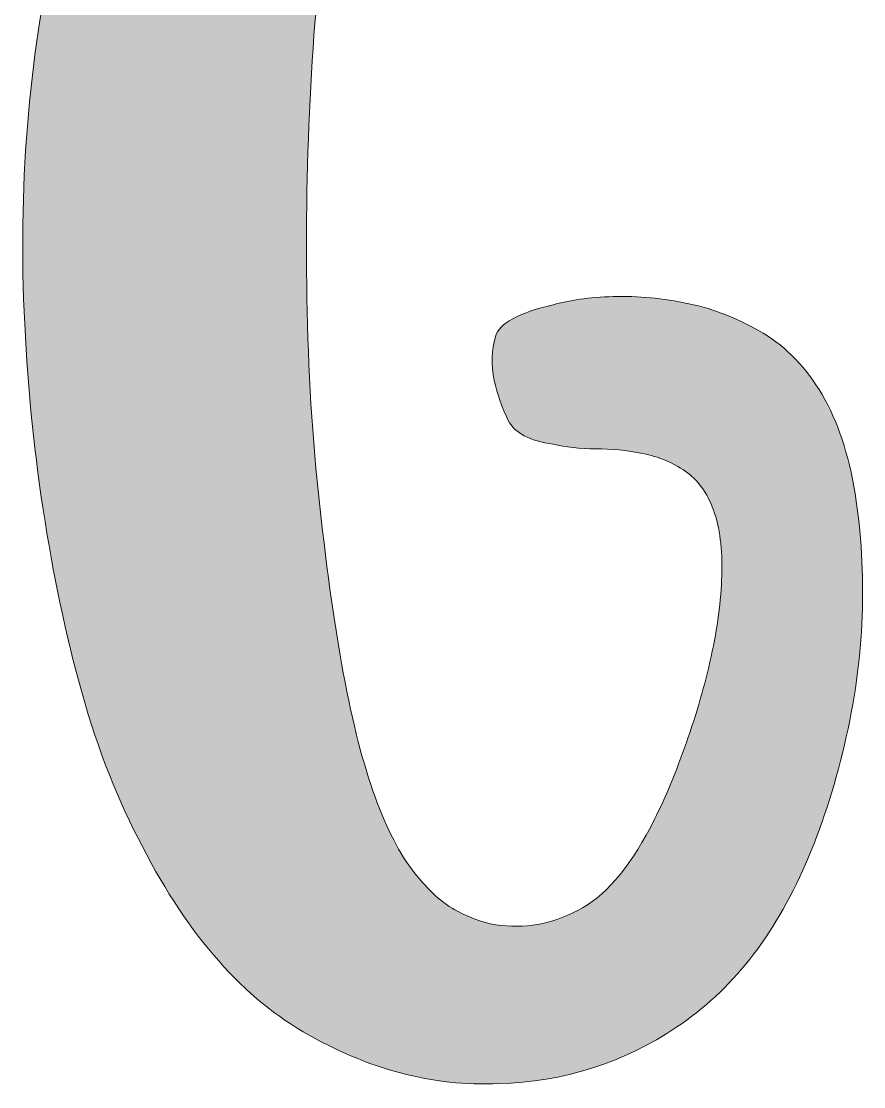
# Model space of a CAD drawing. Header units: inches. Extents: x 114 to 966, y -1047 to -33.
# Drawn here: x 613.6 to 668.9, y -1046.6 to -976.8 of the extents above; entities that cross this region are included whole.
import ezdxf

# ---------------------------------------------------------------- set-up
doc = ezdxf.new("R2010")
doc.units = ezdxf.units.IN
doc.header["$MEASUREMENT"] = 0
doc.layers.add('Layer 1', color=7, linetype='Continuous')

# ---------------------------------------------------------------- blocks, each defined once
blk = doc.blocks.new('block 2')
at = {"layer": 'Layer 1', "true_color": 0xffffff}
h = blk.add_hatch(color=7, dxfattribs=at)
h.dxf.hatch_style = 2
edge = h.paths.add_edge_path()
edge.add_spline(control_points=[(666.143, -1001.256), (665.11, -999.504), (663.822, -998.164), (662.276, -997.236), (660.728, -996.308), (659.105, -995.665), (657.404, -995.303), (655.703, -994.943), (654.054, -994.788), (652.456, -994.838), (650.856, -994.891), (649.543, -995.07), (648.513, -995.38), (646.244, -995.896), (644.98, -996.593), (644.724, -997.467), (644.466, -998.344), (644.438, -999.299), (644.647, -1000.328), (644.851, -1001.256), (645.161, -1002.133), (645.573, -1002.957), (645.984, -1003.783), (646.967, -1004.298), (648.513, -1004.503), (649.336, -1004.711), (650.265, -1004.813), (651.295, -1004.813), (652.325, -1004.813), (653.357, -1004.916), (654.389, -1005.122), (655.419, -1005.33), (656.346, -1005.716), (657.172, -1006.282), (657.997, -1006.849), (658.614, -1007.7), (659.027, -1008.834), (659.438, -1009.969), (659.621, -1011.385), (659.569, -1013.086), (659.515, -1014.787), (659.285, -1016.566), (658.873, -1018.422), (658.46, -1020.276), (657.92, -1022.16), (657.249, -1024.065), (656.578, -1025.975), (655.881, -1027.65), (655.161, -1029.092), (653.716, -1031.98), (652.147, -1033.913), (650.446, -1034.891), (648.745, -1035.872), (646.967, -1036.259), (645.111, -1036.05), (644.182, -1035.949), (643.228, -1035.64), (642.249, -1035.124), (641.269, -1034.608), (640.316, -1033.758), (639.39, -1032.571), (638.461, -1031.387), (637.611, -1029.737), (636.837, -1027.624), (636.063, -1025.51), (635.369, -1022.805), (634.749, -1019.505), (634.13, -1016.102), (633.59, -1012.185), (633.126, -1007.751), (632.661, -1003.32), (632.403, -998.757), (632.352, -994.065), (632.3, -989.375), (632.403, -984.762), (632.661, -980.224), (632.917, -975.69), (633.407, -971.669), (634.13, -968.163), (634.85, -964.659), (635.753, -961.744), (636.837, -959.425), (637.919, -957.105), (639.08, -955.303), (640.316, -954.013), (641.553, -952.725), (642.791, -951.925), (644.027, -951.616), (645.266, -951.306), (646.399, -951.36), (647.429, -951.77), (648.358, -952.288), (649.156, -953.111), (649.827, -954.244), (650.495, -955.38), (651.065, -956.642), (651.527, -958.033), (651.992, -959.425), (652.353, -960.843), (652.611, -962.286), (652.867, -963.731), (653.099, -964.969), (653.306, -965.997), (653.615, -968.061), (653.794, -969.271), (653.848, -969.631), (653.899, -969.994), (653.925, -970.381), (653.925, -970.791), (654.026, -971.101), (654.181, -971.564), (654.389, -972.184), (654.594, -972.802), (655.11, -973.369), (655.935, -973.884), (656.759, -974.402), (657.868, -974.71), (659.26, -974.812), (660.653, -974.915), (661.913, -974.865), (663.048, -974.657), (664.078, -974.452), (664.801, -973.86), (665.214, -972.879), (665.624, -971.901), (665.882, -970.071), (665.988, -967.39), (666.089, -966.05), (666.089, -964.529), (665.988, -962.827), (665.882, -961.126), (665.601, -959.348), (665.136, -957.492), (664.672, -955.637), (663.949, -953.834), (662.971, -952.08), (661.99, -950.328), (660.677, -948.73), (659.027, -947.285), (657.172, -945.638), (654.931, -944.374), (652.302, -943.496), (649.672, -942.622), (646.861, -942.132), (643.873, -942.028), (641.501, -942.028), (639.207, -942.313), (636.992, -942.878), (634.773, -943.446), (632.636, -944.401), (630.574, -945.739), (625.936, -948.73), (622.248, -953.447), (619.517, -959.889), (616.784, -966.333), (615.006, -973.73), (614.183, -982.08), (613.77, -986.308), (613.641, -990.612), (613.795, -994.993), (613.95, -999.376), (614.337, -1003.706), (614.954, -1007.982), (615.574, -1012.263), (616.397, -1016.309), (617.429, -1020.121), (618.459, -1023.938), (619.749, -1027.34), (621.295, -1030.329), (624.284, -1036.308), (627.892, -1040.536), (632.12, -1043.011), (636.347, -1045.483), (640.626, -1046.616), (644.956, -1046.412), (649.181, -1046.307), (653.073, -1045.073), (656.632, -1042.701), (660.189, -1040.329), (662.997, -1036.773), (665.059, -1032.029), (666.089, -1029.66), (666.94, -1027.056), (667.611, -1024.22), (668.28, -1021.386), (668.667, -1018.576), (668.77, -1015.792), (668.873, -1013.009), (668.718, -1010.33), (668.308, -1007.751), (667.893, -1005.176), (667.17, -1003.01), (666.143, -1001.256)], knot_values=[0, 0, 0, 0, 1, 1, 1, 2, 2, 2, 3, 3, 3, 4, 4, 4, 5, 5, 5, 6, 6, 6, 7, 7, 7, 8, 8, 8, 9, 9, 9, 10, 10, 10, 11, 11, 11, 12, 12, 12, 13, 13, 13, 14, 14, 14, 15, 15, 15, 16, 16, 16, 17, 17, 17, 18, 18, 18, 19, 19, 19, 20, 20, 20, 21, 21, 21, 22, 22, 22, 23, 23, 23, 24, 24, 24, 25, 25, 25, 26, 26, 26, 27, 27, 27, 28, 28, 28, 29, 29, 29, 30, 30, 30, 31, 31, 31, 32, 32, 32, 33, 33, 33, 34, 34, 34, 35, 35, 35, 36, 36, 36, 37, 37, 37, 38, 38, 38, 39, 39, 39, 40, 40, 40, 41, 41, 41, 42, 42, 42, 43, 43, 43, 44, 44, 44, 45, 45, 45, 46, 46, 46, 47, 47, 47, 48, 48, 48, 49, 49, 49, 50, 50, 50, 51, 51, 51, 52, 52, 52, 53, 53, 53, 54, 54, 54, 55, 55, 55, 56, 56, 56, 57, 57, 57, 58, 58, 58, 59, 59, 59, 60, 60, 60, 61, 61, 61, 62, 62, 62, 63, 63, 63, 64, 64, 64, 64], degree=3, periodic=1)
at = {"layer": 'Layer 1', "lineweight": 0}
blk.add_open_spline([(666.143, -1001.256), (665.11, -999.504), (663.822, -998.164), (662.276, -997.236), (660.728, -996.308), (659.105, -995.665), (657.404, -995.303), (655.703, -994.943), (654.054, -994.788), (652.456, -994.838), (650.856, -994.891), (649.543, -995.07), (648.513, -995.38), (646.244, -995.896), (644.98, -996.593), (644.724, -997.467), (644.466, -998.344), (644.438, -999.299), (644.647, -1000.328), (644.851, -1001.256), (645.161, -1002.133), (645.573, -1002.957), (645.984, -1003.783), (646.967, -1004.298), (648.513, -1004.503), (649.336, -1004.711), (650.265, -1004.813), (651.295, -1004.813), (652.325, -1004.813), (653.357, -1004.916), (654.389, -1005.122), (655.419, -1005.33), (656.346, -1005.716), (657.172, -1006.282), (657.997, -1006.849), (658.614, -1007.7), (659.027, -1008.834), (659.438, -1009.969), (659.621, -1011.385), (659.569, -1013.086), (659.515, -1014.787), (659.285, -1016.566), (658.873, -1018.422), (658.46, -1020.276), (657.92, -1022.16), (657.249, -1024.065), (656.578, -1025.975), (655.881, -1027.65), (655.161, -1029.092), (653.716, -1031.98), (652.147, -1033.913), (650.446, -1034.891), (648.745, -1035.872), (646.967, -1036.259), (645.111, -1036.05), (644.182, -1035.949), (643.228, -1035.64), (642.249, -1035.124), (641.269, -1034.608), (640.316, -1033.758), (639.39, -1032.571), (638.461, -1031.387), (637.611, -1029.737), (636.837, -1027.624), (636.063, -1025.51), (635.369, -1022.805), (634.749, -1019.505), (634.13, -1016.102), (633.59, -1012.185), (633.126, -1007.751), (632.661, -1003.32), (632.403, -998.757), (632.352, -994.065), (632.3, -989.375), (632.403, -984.762), (632.661, -980.224), (632.917, -975.69), (633.407, -971.669), (634.13, -968.163), (634.85, -964.659), (635.753, -961.744), (636.837, -959.425), (637.919, -957.105), (639.08, -955.303), (640.316, -954.013), (641.553, -952.725), (642.791, -951.925), (644.027, -951.616), (645.266, -951.306), (646.399, -951.36), (647.429, -951.77), (648.358, -952.288), (649.156, -953.111), (649.827, -954.244), (650.495, -955.38), (651.065, -956.642), (651.527, -958.033), (651.992, -959.425), (652.353, -960.843), (652.611, -962.286), (652.867, -963.731), (653.099, -964.969), (653.306, -965.997), (653.615, -968.061), (653.794, -969.271), (653.848, -969.631), (653.899, -969.994), (653.925, -970.381), (653.925, -970.791), (654.026, -971.101), (654.181, -971.564), (654.389, -972.184), (654.594, -972.802), (655.11, -973.369), (655.935, -973.884), (656.759, -974.402), (657.868, -974.71), (659.26, -974.812), (660.653, -974.915), (661.913, -974.865), (663.048, -974.657), (664.078, -974.452), (664.801, -973.86), (665.214, -972.879), (665.624, -971.901), (665.882, -970.071), (665.988, -967.39), (666.089, -966.05), (666.089, -964.529), (665.988, -962.827), (665.882, -961.126), (665.601, -959.348), (665.136, -957.492), (664.672, -955.637), (663.949, -953.834), (662.971, -952.08), (661.99, -950.328), (660.677, -948.73), (659.027, -947.285), (657.172, -945.638), (654.931, -944.374), (652.302, -943.496), (649.672, -942.622), (646.861, -942.132), (643.873, -942.028), (641.501, -942.028), (639.207, -942.313), (636.992, -942.878), (634.773, -943.446), (632.636, -944.401), (630.574, -945.739), (625.936, -948.73), (622.248, -953.447), (619.517, -959.889), (616.784, -966.333), (615.006, -973.73), (614.183, -982.08), (613.77, -986.308), (613.641, -990.612), (613.795, -994.993), (613.95, -999.376), (614.337, -1003.706), (614.954, -1007.982), (615.574, -1012.263), (616.397, -1016.309), (617.429, -1020.121), (618.459, -1023.938), (619.749, -1027.34), (621.295, -1030.329), (624.284, -1036.308), (627.892, -1040.536), (632.12, -1043.011), (636.347, -1045.483), (640.626, -1046.616), (644.956, -1046.412), (649.181, -1046.307), (653.073, -1045.073), (656.632, -1042.701), (660.189, -1040.329), (662.997, -1036.773), (665.059, -1032.029), (666.089, -1029.66), (666.94, -1027.056), (667.611, -1024.22), (668.28, -1021.386), (668.667, -1018.576), (668.77, -1015.792), (668.873, -1013.009), (668.718, -1010.33), (668.308, -1007.751), (667.893, -1005.176), (667.17, -1003.01), (666.143, -1001.256)], degree=3, knots=[0, 0, 0, 0, 1, 1, 1, 2, 2, 2, 3, 3, 3, 4, 4, 4, 5, 5, 5, 6, 6, 6, 7, 7, 7, 8, 8, 8, 9, 9, 9, 10, 10, 10, 11, 11, 11, 12, 12, 12, 13, 13, 13, 14, 14, 14, 15, 15, 15, 16, 16, 16, 17, 17, 17, 18, 18, 18, 19, 19, 19, 20, 20, 20, 21, 21, 21, 22, 22, 22, 23, 23, 23, 24, 24, 24, 25, 25, 25, 26, 26, 26, 27, 27, 27, 28, 28, 28, 29, 29, 29, 30, 30, 30, 31, 31, 31, 32, 32, 32, 33, 33, 33, 34, 34, 34, 35, 35, 35, 36, 36, 36, 37, 37, 37, 38, 38, 38, 39, 39, 39, 40, 40, 40, 41, 41, 41, 42, 42, 42, 43, 43, 43, 44, 44, 44, 45, 45, 45, 46, 46, 46, 47, 47, 47, 48, 48, 48, 49, 49, 49, 50, 50, 50, 51, 51, 51, 52, 52, 52, 53, 53, 53, 54, 54, 54, 55, 55, 55, 56, 56, 56, 57, 57, 57, 58, 58, 58, 59, 59, 59, 60, 60, 60, 61, 61, 61, 62, 62, 62, 63, 63, 63, 64, 64, 64, 64], dxfattribs=at)

msp = doc.modelspace()

# ---------------------------------------------------------------- block references
at = {"layer": 'Layer 1'}
msp.add_blockref('block 2', (0, 0), dxfattribs=at)

doc.saveas('drawing.dxf')
